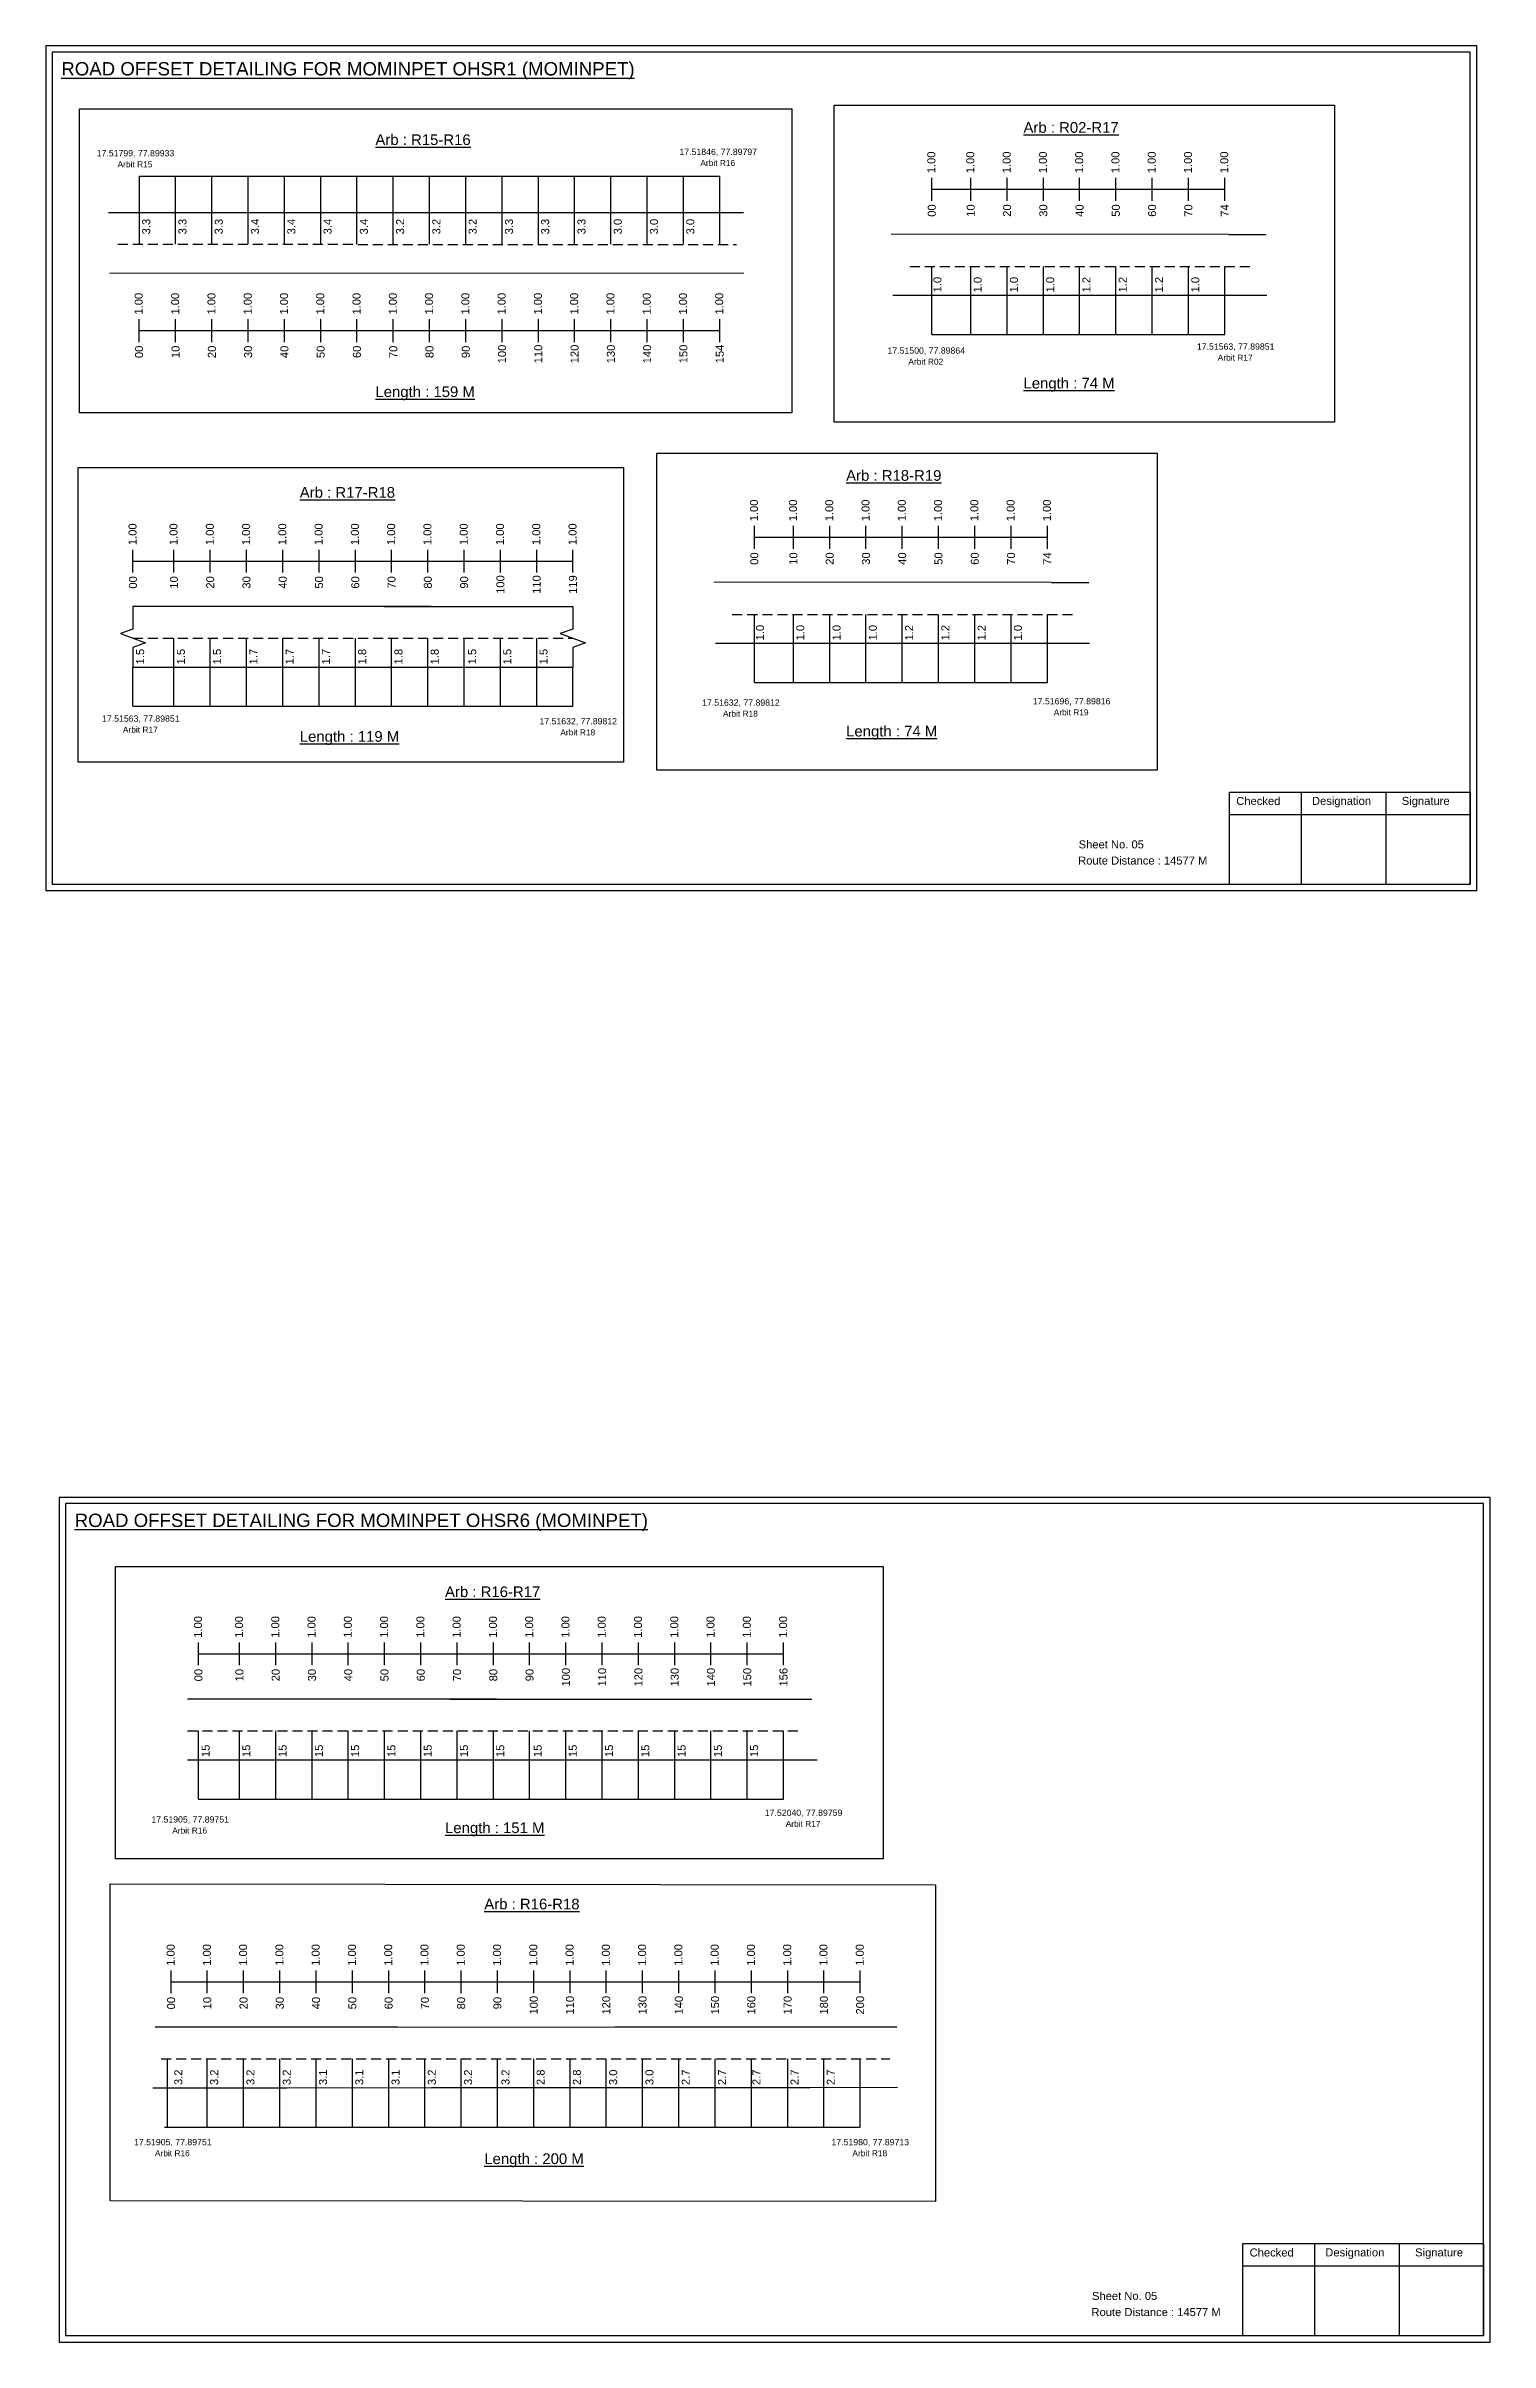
# Model space of a CAD drawing. Header units: inches. Extents: x 1446 to 12099, y 451 to 5049.
# Drawn here: x 5933 to 6475, y 1461 to 2322 of the extents above; entities that cross this region are included whole.
import ezdxf

# ---------------------------------------------------------------- set-up
doc = ezdxf.new("R2010")
doc.units = ezdxf.units.IN
doc.header["$MEASUREMENT"] = 0
doc.linetypes.add('DASHED2', pattern=[0.375, 0.25, -0.125])
doc.layers.add('PDF_Geometry', color=7, linetype='Continuous')
doc.layers.add('PDF_Text', color=5, linetype='Continuous')
doc.styles.add('PDF Arial', font='arial.ttf')
doc.styles.get("Standard").update_dxf_attribs({"font": 'arial.ttf'})

msp = doc.modelspace()

# ---------------------------------------------------------------- linework, layer by layer
at = {"color": 5}
for p, q in [((5968.49, 2272.76), (6186.09, 2272.76)), ((6265.6, 2213.38), (6375.43, 2213.38)), ((6199.1, 2082.88), (6308.93, 2082.88)), ((5966.1, 2073.93), (6131.07, 2073.93)), ((5990.66, 1664.2), (6210.02, 1664.2)), ((5977.89, 1541.21), (6238.77, 1541.21))]:
    msp.add_line(p, q, dxfattribs=at)
for p, q in [((5968.49, 2247.23), (5968.49, 2272.76)), ((5982.09, 2247.23), (5982.09, 2272.76)), ((5995.69, 2247.23), (5995.69, 2272.76)), ((6009.29, 2247.23), (6009.29, 2272.76)), ((6022.89, 2247.23), (6022.89, 2272.76)), ((6036.49, 2247.23), (6036.49, 2272.76)), ((6050.09, 2247.23), (6050.09, 2272.76)), ((6063.69, 2247.23), (6063.69, 2272.76)), ((6077.29, 2247.23), (6077.29, 2272.76)), ((6090.89, 2247.23), (6090.89, 2272.76)), ((6104.49, 2247.23), (6104.49, 2272.76)), ((6118.09, 2247.23), (6118.09, 2272.76)), ((6131.69, 2247.23), (6131.69, 2272.76)), ((6145.29, 2247.23), (6145.29, 2272.76)), ((6158.89, 2247.23), (6158.89, 2272.76)), ((6172.49, 2247.23), (6172.49, 2272.76)), ((6186.09, 2247.23), (6186.09, 2272.76)), ((5956.95, 2259.11), (6195.03, 2259.11)), ((6377.03, 2250.8), (6250.42, 2250.98)), ((6377.03, 2250.8), (6390.98, 2250.8)), ((6265.6, 2213.38), (6265.6, 2238.91)), ((6280.23, 2213.38), (6280.23, 2238.91)), ((6293.83, 2213.38), (6293.83, 2238.91)), ((6307.43, 2213.38), (6307.43, 2238.91)), ((6321.03, 2213.38), (6321.03, 2238.91)), ((6334.63, 2213.38), (6334.63, 2238.91)), ((6348.23, 2213.38), (6348.23, 2238.91)), ((6361.83, 2213.38), (6361.83, 2238.91)), ((6375.43, 2213.38), (6375.43, 2238.91)), ((5957.34, 2236.43), (6195.19, 2236.39)), ((6251.05, 2228.11), (6377.03, 2228.11)), ((6377.03, 2228.11), (6391.23, 2228.11)), ((6310.53, 2120.3), (6183.92, 2120.48)), ((6310.53, 2120.3), (6324.48, 2120.3)), ((6077.87, 2111.35), (5966.1, 2111.35)), ((6060.4, 2111.35), (6131.07, 2111.35)), ((6199.1, 2082.88), (6199.1, 2108.41)), ((6213.73, 2082.88), (6213.73, 2108.41)), ((6227.33, 2082.88), (6227.33, 2108.41)), ((6240.93, 2082.88), (6240.93, 2108.41)), ((6254.53, 2082.88), (6254.53, 2108.41)), ((6268.13, 2082.88), (6268.13, 2108.41)), ((6281.73, 2082.88), (6281.73, 2108.41)), ((6295.33, 2082.88), (6295.33, 2108.41)), ((6308.93, 2082.88), (6308.93, 2108.41)), ((5981.47, 2073.93), (5981.47, 2099.47)), ((5995.07, 2073.93), (5995.07, 2099.47)), ((6008.67, 2073.93), (6008.67, 2099.47)), ((6022.27, 2073.93), (6022.27, 2099.47)), ((6035.87, 2073.93), (6035.87, 2099.47)), ((6049.47, 2073.93), (6049.47, 2099.47)), ((6063.07, 2073.93), (6063.07, 2099.47)), ((6076.67, 2073.93), (6076.67, 2099.47)), ((6090.27, 2073.93), (6090.27, 2099.47)), ((6103.87, 2073.93), (6103.87, 2099.47)), ((6117.47, 2073.93), (6117.47, 2099.47)), ((6184.55, 2097.61), (6310.53, 2097.61)), ((6310.53, 2097.61), (6324.73, 2097.61)), ((5966.1, 2088.66), (6131.07, 2088.66)), ((5966.1, 2073.93), (5966.1, 2088.66)), ((6131.07, 2073.93), (6131.07, 2088.66)), ((6102.43, 1701.62), (5986.59, 1701.62)), ((6084.95, 1701.62), (6220.58, 1701.62)), ((5990.66, 1664.2), (5990.66, 1689.74)), ((6006.02, 1664.2), (6006.02, 1689.74)), ((6019.62, 1664.2), (6019.62, 1689.74)), ((6033.22, 1664.2), (6033.22, 1689.74)), ((6046.82, 1664.2), (6046.82, 1689.74)), ((6060.42, 1664.2), (6060.42, 1689.74)), ((6074.02, 1664.2), (6074.02, 1689.74)), ((6087.62, 1664.2), (6087.62, 1689.74)), ((6101.22, 1664.2), (6101.22, 1689.74)), ((6114.82, 1664.2), (6114.82, 1689.74)), ((6128.42, 1664.2), (6128.42, 1689.74)), ((6142.02, 1664.2), (6142.02, 1689.74)), ((6155.62, 1664.2), (6155.62, 1689.74)), ((6169.22, 1664.2), (6169.22, 1689.74)), ((6182.82, 1664.2), (6182.82, 1689.74)), ((6196.42, 1664.2), (6196.42, 1689.74)), ((6210.02, 1664.2), (6210.02, 1689.74)), ((5986.59, 1678.94), (6222.68, 1678.94)), ((6065.33, 1578.63), (5974.39, 1578.59)), ((6065.33, 1578.63), (6146.9, 1578.71)), ((6146.9, 1578.71), (6252.5, 1578.75)), ((5979.08, 1541.21), (5979.08, 1566.75)), ((5993.97, 1541.21), (5993.97, 1566.75)), ((6007.57, 1541.21), (6007.57, 1566.75)), ((6021.17, 1541.21), (6021.17, 1566.75)), ((6034.77, 1541.21), (6034.77, 1566.75)), ((6048.37, 1541.21), (6048.37, 1566.75)), ((6061.97, 1541.21), (6061.97, 1566.75)), ((6075.57, 1541.21), (6075.57, 1566.75)), ((6089.17, 1541.21), (6089.17, 1566.75)), ((6102.77, 1541.21), (6102.77, 1566.75)), ((6116.37, 1541.21), (6116.37, 1566.75)), ((6129.97, 1541.21), (6129.97, 1566.75)), ((6143.57, 1541.21), (6143.57, 1566.75)), ((6157.17, 1541.21), (6157.17, 1566.75)), ((6170.77, 1541.21), (6170.77, 1566.75)), ((6184.37, 1541.21), (6184.37, 1566.75)), ((6197.97, 1541.21), (6197.97, 1566.75)), ((6211.57, 1541.21), (6211.57, 1566.75)), ((6225.17, 1541.21), (6225.17, 1566.75)), ((6238.77, 1541.21), (6238.77, 1566.75)), ((5973.52, 1555.95), (6023.79, 1555.95)), ((6020.24, 1555.95), (6078, 1555.98)), ((6078, 1555.98), (6146.9, 1556.02)), ((6146.9, 1556.02), (6219.94, 1556.07)), ((6219.94, 1556.07), (6252.81, 1556.1))]:
    msp.add_line(p, q)
at = {"color": 217, "true_color": 0x93278f}
for p, q in [((6265.6, 2263.52), (6265.6, 2272.08)), ((6265.6, 2267.8), (6375.43, 2267.8)), ((6280.23, 2263.52), (6280.23, 2272.08)), ((6293.83, 2263.52), (6293.83, 2272.08)), ((6307.43, 2263.52), (6307.43, 2272.08)), ((6321.03, 2263.52), (6321.03, 2272.08)), ((6334.63, 2263.52), (6334.63, 2272.08)), ((6348.23, 2263.52), (6348.23, 2272.08)), ((6361.83, 2263.52), (6361.83, 2272.08)), ((6375.43, 2263.52), (6375.43, 2272.08)), ((5968.39, 2210.53), (5968.39, 2219.08)), ((5968.49, 2214.8), (6186.09, 2214.84)), ((5982.09, 2210.53), (5982.09, 2219.08)), ((5995.69, 2210.53), (5995.69, 2219.08)), ((6009.29, 2210.53), (6009.29, 2219.08)), ((6022.89, 2210.53), (6022.89, 2219.08)), ((6036.49, 2210.53), (6036.49, 2219.08)), ((6050.09, 2210.53), (6050.09, 2219.08)), ((6063.69, 2210.53), (6063.69, 2219.08)), ((6077.29, 2210.53), (6077.29, 2219.08)), ((6090.89, 2210.53), (6090.89, 2219.08)), ((6104.49, 2210.53), (6104.49, 2219.08)), ((6118.09, 2210.53), (6118.09, 2219.08)), ((6131.69, 2210.53), (6131.69, 2219.08)), ((6145.29, 2210.53), (6145.29, 2219.08)), ((6158.89, 2210.53), (6158.89, 2219.08)), ((6172.49, 2210.53), (6172.49, 2219.08)), ((6186.09, 2210.53), (6186.09, 2219.08)), ((6199.1, 2133.02), (6199.1, 2141.58)), ((6199.1, 2137.3), (6308.93, 2137.3)), ((6213.73, 2133.02), (6213.73, 2141.58)), ((6227.33, 2133.02), (6227.33, 2141.58)), ((6240.93, 2133.02), (6240.93, 2141.58)), ((6254.53, 2133.02), (6254.53, 2141.58)), ((6268.13, 2133.02), (6268.13, 2141.58)), ((6281.73, 2133.02), (6281.73, 2141.58)), ((6295.33, 2133.02), (6295.33, 2141.58)), ((6308.93, 2133.02), (6308.93, 2141.58)), ((5966.1, 2124.07), (5966.1, 2132.63)), ((5966.1, 2128.34), (6131.07, 2128.34)), ((5981.47, 2124.07), (5981.47, 2132.63)), ((5995.07, 2124.07), (5995.07, 2132.63)), ((6008.67, 2124.07), (6008.67, 2132.63)), ((6022.27, 2124.07), (6022.27, 2132.63)), ((6035.87, 2124.07), (6035.87, 2132.63)), ((6049.47, 2124.07), (6049.47, 2132.63)), ((6063.07, 2124.07), (6063.07, 2132.63)), ((6076.67, 2124.07), (6076.67, 2132.63)), ((6090.27, 2124.07), (6090.27, 2132.63)), ((6103.87, 2124.07), (6103.87, 2132.63)), ((6117.47, 2124.07), (6117.47, 2132.63)), ((6131.07, 2124.07), (6131.07, 2132.63)), ((5990.66, 1714.35), (5990.66, 1722.9)), ((6006.02, 1714.35), (6006.02, 1722.9)), ((6019.62, 1714.35), (6019.62, 1722.9)), ((6033.22, 1714.35), (6033.22, 1722.9)), ((6046.82, 1714.35), (6046.82, 1722.9)), ((6060.42, 1714.35), (6060.42, 1722.9)), ((6074.02, 1714.35), (6074.02, 1722.9)), ((6087.62, 1714.35), (6087.62, 1722.9)), ((6101.22, 1714.35), (6101.22, 1722.9)), ((6114.82, 1714.35), (6114.82, 1722.9)), ((6128.42, 1714.35), (6128.42, 1722.9)), ((6142.02, 1714.35), (6142.02, 1722.9)), ((6155.62, 1714.35), (6155.62, 1722.9)), ((6169.22, 1714.35), (6169.22, 1722.9)), ((6182.82, 1714.35), (6182.82, 1722.9)), ((6196.42, 1714.35), (6196.42, 1722.9)), ((6210.02, 1714.35), (6210.02, 1722.9)), ((5990.66, 1718.61), (6210.02, 1718.62)), ((5980.4, 1591.35), (5980.4, 1599.91)), ((5980.4, 1595.62), (6238.77, 1595.63)), ((5993.97, 1591.35), (5993.97, 1599.91)), ((6007.57, 1591.35), (6007.57, 1599.91)), ((6021.17, 1591.35), (6021.17, 1599.91)), ((6034.77, 1591.35), (6034.77, 1599.91)), ((6048.37, 1591.35), (6048.37, 1599.91)), ((6061.97, 1591.35), (6061.97, 1599.91)), ((6075.57, 1591.35), (6075.57, 1599.91)), ((6089.17, 1591.35), (6089.17, 1599.91)), ((6102.77, 1591.35), (6102.77, 1599.91)), ((6116.37, 1591.35), (6116.37, 1599.91)), ((6129.97, 1591.35), (6129.97, 1599.91)), ((6143.57, 1591.35), (6143.57, 1599.91)), ((6157.17, 1591.35), (6157.17, 1599.91)), ((6170.77, 1591.35), (6170.77, 1599.91)), ((6184.37, 1591.35), (6184.37, 1599.91)), ((6197.97, 1591.35), (6197.97, 1599.91)), ((6211.57, 1591.35), (6211.57, 1599.91)), ((6225.17, 1591.35), (6225.17, 1599.91)), ((6238.77, 1591.35), (6238.77, 1599.91))]:
    msp.add_line(p, q, dxfattribs=at)
at = {"linetype": 'DASHED2', "ltscale": 15}
for p, q in [((5960.45, 2247.23), (6192.33, 2247.05)), ((6257.32, 2238.91), (6386, 2238.91)), ((6190.82, 2108.41), (6319.5, 2108.41)), ((5966.1, 2099.47), (6131.07, 2099.47)), ((5986.59, 1689.74), (6217.01, 1689.74)), ((5976.68, 1566.75), (6249.83, 1566.75))]:
    msp.add_line(p, q, dxfattribs=at)
for points in [[(6229, 2299.32), (6416.56, 2299.32), (6416.56, 2180.5), (6229, 2180.5)], [(5946, 2297.92), (6213.12, 2297.92), (6213.12, 2184), (5946, 2184)], [(5945.5, 2163.5), (6150.06, 2163.5), (6150.06, 2053), (5945.5, 2053)], [(6162.5, 2168.82), (6350.06, 2168.82), (6350.06, 2050), (6162.5, 2050)], [(5959.5, 1751.34), (6247.43, 1751.34), (6247.43, 1641.72), (5959.5, 1641.72)], [(5957.5, 1632.39), (6267, 1632.04), (6267, 1513.22), (5957.5, 1513.57)]]:
    msp.add_lwpolyline(points, close=True)
at = {"linetype": 'Continuous'}
for points in [[(5966.1, 2111.35), (5966.1, 2102.92), (5961.36, 2101.19), (5970.84, 2097.74), (5966.1, 2096.01), (5966.1, 2088.66)], [(6131.07, 2111.35), (6131.07, 2102.92), (6126.33, 2101.19), (6135.81, 2097.74), (6131.07, 2096.01), (6131.07, 2088.66)]]:
    msp.add_lwpolyline(points, dxfattribs=at)
at = {"layer": 'PDF_Geometry'}
for points in [[(5933.46, 2321.56), (5933.46, 2004.85), (6469.93, 2004.85), (6469.93, 2321.56)], [(5935.78, 2319.23), (5935.78, 2007.27), (6467.51, 2007.27), (6467.51, 2319.23)], [(5938.46, 1777.28), (5938.46, 1460.56), (6474.93, 1460.56), (6474.93, 1777.28)], [(5940.78, 1774.95), (5940.78, 1462.98), (6472.51, 1462.98), (6472.51, 1774.95)]]:
    msp.add_lwpolyline(points, close=True, dxfattribs=at)
at = {"layer": 'PDF_Geometry', "color": 242, "true_color": 0xcc1f26}
for points in [[(6467.51, 2007.17), (6377.17, 2007.17), (6377.17, 2041.78), (6467.51, 2041.78)], [(6472.51, 1462.89), (6382.17, 1462.89), (6382.17, 1497.5), (6472.51, 1497.5)]]:
    msp.add_lwpolyline(points, close=True, dxfattribs=at)
for points in [[(6404.15, 2041.78), (6404.15, 2007.17)], [(6435.88, 2041.78), (6435.88, 2007.17)], [(6377.17, 2033.41), (6467.51, 2033.41)], [(6409.15, 1497.5), (6409.15, 1462.89)], [(6440.88, 1497.5), (6440.88, 1462.89)], [(6382.17, 1489.13), (6472.51, 1489.13)]]:
    msp.add_lwpolyline(points, dxfattribs=at)

# ---------------------------------------------------------------- texts
at = {"color": 242, "true_color": 0xcd2027}
for s, height, p in [('%%UROAD OFFSET DETAILING FOR MOMINPET OHSR1 (MOMINPET)', 5, (5939.23, 2310.49)), ('%%UArb : R02-R17', 4, (6299.99, 2288.99)), ('%%UArb : R15-R16', 4, (6057, 2284.4)), ('%%ULength : 74 M', 4, (6299.99, 2193.12)), ('%%ULength : 159 M', 4, (6057, 2189.9)), ('%%UArb : R18-R19', 4, (6233.49, 2158.49)), ('%%UArb : R17-R18', 4, (6028.64, 2152.14)), ('%%ULength : 74 M', 4, (6233.49, 2062.62)), ('%%ULength : 119 M', 4, (6028.64, 2060.64)), ('%%UROAD OFFSET DETAILING FOR MOMINPET OHSR6 (MOMINPET)', 5, (5944.23, 1766.2)), ('%%UArb : R16-R17', 4, (6083.1, 1739.92)), ('%%ULength : 151 M', 4, (6083.1, 1651.42)), ('%%UArb : R16-R18', 4, (6097.83, 1622.82)), ('%%ULength : 200 M', 4, (6097.83, 1527.32))]:
    msp.add_text(s, height=height, dxfattribs=at).set_placement(p)
at = {"color": 5}
for s, height, p in [('17.51799, 77.89933', 2.34, (5952.5, 2280.16)), ('17.51846, 77.89797', 2.34, (6171, 2280.66)), ('Arbit R15', 2.246, (5960.32, 2276.04)), ('Arbit R16', 2.246, (6178.82, 2276.54)), ('17.51500, 77.89864', 2.34, (6249, 2206.16)), ('Arbit R02', 2.246, (6256.82, 2202.04)), ('17.51563, 77.89851', 2.34, (6365, 2207.66)), ('Arbit R17', 2.246, (6372.82, 2203.54)), ('17.51632, 77.89812', 2.34, (6179.5, 2074.16)), ('17.51696, 77.89816', 2.34, (6303.5, 2074.66)), ('17.51563, 77.89851', 2.34, (5954.5, 2068.16)), ('Arbit R17', 2.246, (5962.32, 2064.04)), ('17.51632, 77.89812', 2.34, (6118.5, 2067.16)), ('Arbit R18', 2.246, (6187.32, 2070.04)), ('Arbit R19', 2.246, (6311.32, 2070.54)), ('Arbit R18', 2.246, (6126.32, 2063.04)), ('17.51905, 77.89751', 2.34, (5973, 1655.38)), ('Arbit R16', 2.246, (5980.82, 1651.26)), ('17.52040, 77.89759', 2.34, (6203, 1657.88)), ('Arbit R17', 2.246, (6210.82, 1653.76)), ('17.51905, 77.89751', 2.34, (5966.5, 1534.38)), ('Arbit R16', 2.246, (5974.32, 1530.26)), ('17.51980, 77.89713', 2.34, (6228, 1534.38)), ('Arbit R18', 2.246, (6235.82, 1530.26))]:
    msp.add_text(s, height=height, dxfattribs=at).set_placement(p)
at = {"color": 217, "true_color": 0x93278f}
for s, p in [('1.00', (6266.93, 2273.81)), ('1.00', (6281.56, 2273.81)), ('1.00', (6295.16, 2273.81)), ('1.00', (6308.76, 2273.81)), ('1.00', (6322.36, 2273.81)), ('1.00', (6335.96, 2273.81)), ('1.00', (6349.56, 2273.81)), ('1.00', (6363.16, 2273.81)), ('1.00', (6376.76, 2273.81)), ('00', (6267.08, 2257.49)), ('10', (6281.71, 2257.49)), ('20', (6295.31, 2257.49)), ('30', (6308.91, 2257.49)), ('40', (6322.51, 2257.49)), ('50', (6336.11, 2257.49)), ('60', (6349.71, 2257.49)), ('70', (6363.31, 2257.49)), ('74', (6376.91, 2257.49)), ('1.00', (5969.71, 2220.82)), ('1.00', (5983.42, 2220.82)), ('1.00', (5997.02, 2220.82)), ('1.00', (6010.62, 2220.82)), ('1.00', (6024.22, 2220.82)), ('1.00', (6037.82, 2220.82)), ('1.00', (6051.42, 2220.82)), ('1.00', (6065.02, 2220.82)), ('1.00', (6078.62, 2220.82)), ('1.00', (6092.22, 2220.82)), ('1.00', (6105.82, 2220.82)), ('1.00', (6119.42, 2220.82)), ('1.00', (6133.02, 2220.82)), ('1.00', (6146.62, 2220.82)), ('1.00', (6160.22, 2220.82)), ('1.00', (6173.82, 2220.82)), ('1.00', (6187.42, 2220.82)), ('00', (5969.86, 2204.5)), ('10', (5983.57, 2204.5)), ('20', (5997.17, 2204.5)), ('30', (6010.77, 2204.5)), ('40', (6024.37, 2204.5)), ('50', (6037.97, 2204.5)), ('60', (6051.57, 2204.5)), ('70', (6065.17, 2204.5)), ('80', (6078.77, 2204.5)), ('90', (6092.37, 2204.5)), ('100', (6105.97, 2202.55)), ('110', (6119.57, 2202.55)), ('120', (6133.17, 2202.55)), ('130', (6146.77, 2202.55)), ('140', (6160.37, 2202.55)), ('150', (6173.97, 2202.55)), ('154', (6187.57, 2202.55)), ('1.00', (6200.43, 2143.31)), ('1.00', (6215.06, 2143.31)), ('1.00', (6228.66, 2143.31)), ('1.00', (6242.26, 2143.31)), ('1.00', (6255.86, 2143.31)), ('1.00', (6269.46, 2143.31)), ('1.00', (6283.06, 2143.31)), ('1.00', (6296.66, 2143.31)), ('1.00', (6310.26, 2143.31)), ('1.00', (5967.43, 2134.37)), ('1.00', (5982.8, 2134.37)), ('1.00', (5996.4, 2134.37)), ('1.00', (6010, 2134.37)), ('1.00', (6023.6, 2134.37)), ('1.00', (6037.2, 2134.37)), ('1.00', (6050.8, 2134.37)), ('1.00', (6064.4, 2134.37)), ('1.00', (6078, 2134.37)), ('1.00', (6091.6, 2134.37)), ('1.00', (6105.2, 2134.37)), ('1.00', (6118.8, 2134.37)), ('1.00', (6132.4, 2134.37)), ('00', (6200.58, 2126.99)), ('10', (6215.21, 2126.99)), ('20', (6228.81, 2126.99)), ('30', (6242.41, 2126.99)), ('40', (6256.01, 2126.99)), ('50', (6269.61, 2126.99)), ('60', (6283.21, 2126.99)), ('70', (6296.81, 2126.99)), ('74', (6310.41, 2126.99)), ('00', (5967.58, 2118.05)), ('10', (5982.95, 2118.05)), ('20', (5996.55, 2118.05)), ('30', (6010.15, 2118.05)), ('40', (6023.75, 2118.05)), ('50', (6037.35, 2118.05)), ('60', (6050.95, 2118.05)), ('70', (6064.55, 2118.05)), ('80', (6078.15, 2118.05)), ('90', (6091.75, 2118.05)), ('100', (6105.35, 2116.09)), ('110', (6118.95, 2116.09)), ('119', (6132.55, 2116.09)), ('1.00', (5991.98, 1724.64)), ('1.00', (6007.35, 1724.64)), ('1.00', (6020.95, 1724.64)), ('1.00', (6034.55, 1724.64)), ('1.00', (6048.15, 1724.64)), ('1.00', (6061.75, 1724.64)), ('1.00', (6075.35, 1724.64)), ('1.00', (6088.95, 1724.64)), ('1.00', (6102.55, 1724.64)), ('1.00', (6116.15, 1724.64)), ('1.00', (6129.75, 1724.64)), ('1.00', (6143.35, 1724.64)), ('1.00', (6156.95, 1724.64)), ('1.00', (6170.55, 1724.64)), ('1.00', (6184.15, 1724.64)), ('1.00', (6197.75, 1724.64)), ('1.00', (6211.35, 1724.64)), ('00', (5992.13, 1708.32)), ('10', (6007.5, 1708.32)), ('20', (6021.1, 1708.32)), ('30', (6034.7, 1708.32)), ('40', (6048.3, 1708.32)), ('50', (6061.9, 1708.32)), ('60', (6075.5, 1708.32)), ('70', (6089.1, 1708.32)), ('80', (6102.7, 1708.32)), ('90', (6116.3, 1708.32)), ('100', (6129.9, 1706.37)), ('110', (6143.5, 1706.37)), ('120', (6157.1, 1706.37)), ('130', (6170.7, 1706.37)), ('140', (6184.3, 1706.37)), ('150', (6197.9, 1706.37)), ('156', (6211.5, 1706.37)), ('1.00', (5981.73, 1601.65)), ('1.00', (5995.29, 1601.65)), ('1.00', (6008.89, 1601.65)), ('1.00', (6022.49, 1601.65)), ('1.00', (6036.09, 1601.65)), ('1.00', (6049.69, 1601.65)), ('1.00', (6063.29, 1601.65)), ('1.00', (6076.89, 1601.65)), ('1.00', (6090.49, 1601.65)), ('1.00', (6104.09, 1601.65)), ('1.00', (6117.69, 1601.65)), ('1.00', (6131.29, 1601.65)), ('1.00', (6144.89, 1601.65)), ('1.00', (6158.49, 1601.65)), ('1.00', (6172.09, 1601.65)), ('1.00', (6185.69, 1601.65)), ('1.00', (6199.29, 1601.65)), ('1.00', (6212.89, 1601.65)), ('1.00', (6226.49, 1601.65)), ('1.00', (6240.09, 1601.65)), ('00', (5981.88, 1585.33)), ('10', (5995.44, 1585.33)), ('20', (6009.04, 1585.33)), ('30', (6022.64, 1585.33)), ('40', (6036.24, 1585.33)), ('50', (6049.84, 1585.33)), ('60', (6063.44, 1585.33)), ('70', (6077.04, 1585.33)), ('80', (6090.64, 1585.33)), ('90', (6104.24, 1585.33)), ('100', (6117.84, 1583.38)), ('110', (6131.44, 1583.38)), ('120', (6145.04, 1583.38)), ('130', (6158.64, 1583.38)), ('140', (6172.24, 1583.38)), ('150', (6185.84, 1583.38)), ('160', (6199.44, 1583.38)), ('170', (6213.04, 1583.38)), ('180', (6226.64, 1583.38)), ('200', (6240.24, 1583.38))]:
    msp.add_text(s, height=3, rotation=90, dxfattribs=at).set_placement(p)
for s, p in [('3.3', (5972.56, 2250.9)), ('3.3', (5986.16, 2250.9)), ('3.3', (5999.76, 2250.9)), ('3.4', (6013.36, 2250.9)), ('3.4', (6026.96, 2250.9)), ('3.4', (6040.56, 2250.9)), ('3.4', (6054.16, 2250.9)), ('3.2', (6067.76, 2250.9)), ('3.2', (6081.36, 2250.9)), ('3.2', (6094.96, 2250.9)), ('3.3', (6108.56, 2250.9)), ('3.3', (6122.16, 2250.9)), ('3.3', (6135.76, 2250.9)), ('3.0', (6149.36, 2250.9)), ('3.0', (6162.96, 2250.9)), ('3.0', (6176.56, 2250.9)), ('1.0', (6269.2, 2229.16)), ('1.0', (6284.3, 2229.11)), ('1.0', (6297.9, 2229.11)), ('1.0', (6311.5, 2229.11)), ('1.2', (6325.1, 2229.11)), ('1.2', (6338.7, 2229.11)), ('1.2', (6352.3, 2229.11)), ('1.0', (6365.9, 2229.11)), ('1.0', (6202.7, 2098.66)), ('1.0', (6217.8, 2098.61)), ('1.0', (6231.4, 2098.61)), ('1.0', (6245, 2098.61)), ('1.2', (6258.6, 2098.61)), ('1.2', (6272.2, 2098.61)), ('1.2', (6285.8, 2098.61)), ('1.0', (6299.4, 2098.61)), ('1.5', (5970.28, 2089.66)), ('1.5', (5985.54, 2089.66)), ('1.5', (5999.14, 2089.66)), ('1.7', (6012.74, 2089.66)), ('1.7', (6026.34, 2089.66)), ('1.7', (6039.94, 2089.66)), ('1.8', (6053.54, 2089.66)), ('1.8', (6067.14, 2089.66)), ('1.8', (6080.74, 2089.66)), ('1.5', (6094.77, 2089.66)), ('1.5', (6107.94, 2089.66)), ('1.5', (6121.54, 2089.66)), ('15', (5994.83, 1679.93)), ('15', (6010.09, 1679.93)), ('15', (6023.69, 1679.93)), ('15', (6037.29, 1679.93)), ('15', (6050.89, 1679.93)), ('15', (6064.49, 1679.93)), ('15', (6078.09, 1679.93)), ('15', (6091.69, 1679.93)), ('15', (6105.29, 1679.93)), ('15', (6119.32, 1679.93)), ('15', (6132.49, 1679.93)), ('15', (6146.09, 1679.93)), ('15', (6159.69, 1679.93)), ('15', (6173.29, 1679.93)), ('15', (6186.89, 1679.93)), ('15', (6200.49, 1679.93)), ('3.2', (5984.58, 1556.94)), ('3.2', (5998.04, 1556.94)), ('3.2', (6011.64, 1556.94)), ('3.2', (6025.24, 1556.94)), ('3.1', (6038.84, 1556.94)), ('3.1', (6052.44, 1556.94)), ('3.1', (6066.04, 1556.94)), ('3.2', (6079.64, 1556.94)), ('3.2', (6093.24, 1556.94)), ('3.2', (6107.26, 1556.94)), ('2.8', (6120.44, 1556.94)), ('2.8', (6134.04, 1556.94)), ('3.0', (6147.64, 1556.94)), ('3.0', (6161.24, 1556.94)), ('2.7', (6174.84, 1556.94)), ('2.7', (6188.44, 1556.94)), ('2.7', (6201.35, 1556.94)), ('2.7', (6215.64, 1556.94)), ('2.7', (6229.24, 1556.94))]:
    msp.add_text(s, height=3, rotation=90).set_placement(p)
for s, p in [('Sheet No. 05', (6320.67, 2020.65)), ('Route Distance : 14577 M', (6320.48, 2014.6)), ('Route Distance : 14577 M', (6325.48, 1470.31)), ('Sheet No. 05', (6325.67, 1476.36))]:
    msp.add_text(s, height=3).set_placement(p)
at = {"layer": 'PDF_Text', "color": 7, "attachment_point": 7, "style": 'PDF Arial'}
for s, insert, char_height in [('Checked', (6379.77, 2036.9), 3.001), ('Designation', (6408.15, 2036.06), 3.0006), ('Signature', (6441.83, 2036.06), 3.001), ('Checked', (6384.77, 1492.61), 3.001), ('Designation', (6413.15, 1491.78), 3.0006), ('Signature', (6446.83, 1491.78), 3.001)]:
    msp.add_mtext(s, dxfattribs=dict(at, insert=insert, char_height=char_height))

doc.saveas('drawing.dxf')
